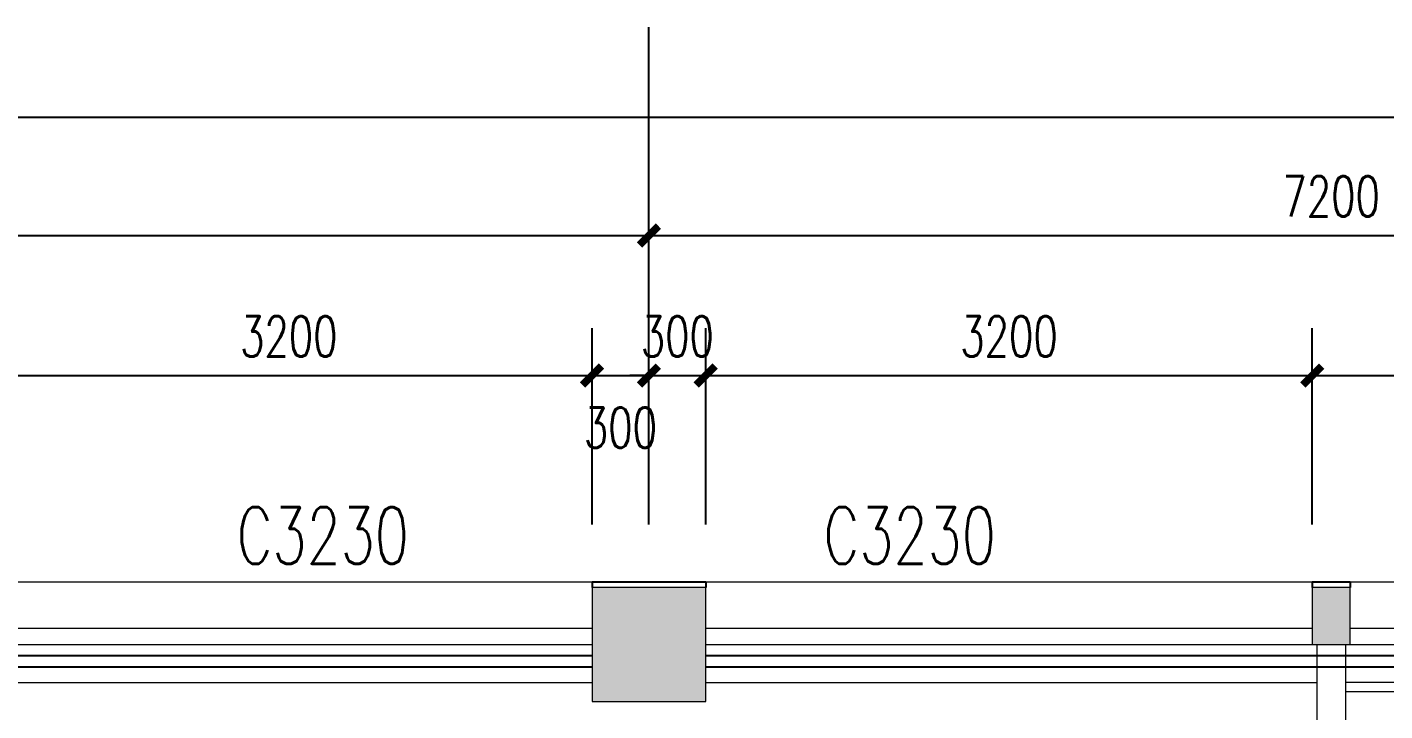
# Model space of a CAD drawing. Header units: millimetres. Extents: x 164760 to 3716174, y -1766400 to 11969.
# Drawn here: x 3495136 to 3502300, y -1698251 to -1694644 of the extents above; entities that cross this region are included whole.
import ezdxf

# ---------------------------------------------------------------- set-up
doc = ezdxf.new("R2010")
doc.units = ezdxf.units.MM
doc.header["$LTSCALE"] = 1000
doc.layers.get('0').update_dxf_attribs({"color": 253, "linetype": 'CONTINUOUS'})
doc.layers.get('Defpoints').update_dxf_attribs({"color": 250, "linetype": 'CONTINUOUS', "lineweight": 0})
for name, color, linetype in [('3', 253, 'CONTINUOUS'), ('AXIS', 253, 'CONTINUOUS'), ('PUB_DIM', 253, 'CONTINUOUS'), ('SURFACE', 253, 'CONTINUOUS'), ('WINDOW_TEXT', 253, 'CONTINUOUS')]:
    doc.layers.add(name, color=color, linetype=linetype)
for name, color, linetype, lineweight in [('COLUMN', 253, 'CONTINUOUS', 0), ('PUB_HATCH', 253, 'CONTINUOUS', 0), ('RC-Modelling【天花造型】', 253, 'CONTINUOUS', 0), ('WALL', 253, 'CONTINUOUS', 0), ('Wall【墙体】', 253, 'CONTINUOUS', 0), ('WINDOW', 253, 'CONTINUOUS', 0)]:
    doc.layers.add(name, color=color, linetype=linetype, lineweight=lineweight)
doc.styles.add('_TCH_DIM_T3', font='SIMPLEX', dxfattribs={"width": 0.705882, "bigfont": 'GBCBIG'})
doc.styles.add('_TCH_WINDOW', font='SIMPLEX', dxfattribs={"bigfont": 'GBCBIG'})
doc.dimstyles.new('_TCH_ARCH&&100', dxfattribs={"dimtxt": 212.5, "dimasz": 100, "dimexe": 250, "dimexo": 300, "dimgap": 100, "dimtad": 1, "dimdec": 0, "dimzin": 0, "dimdsep": 46, "dimtxsty": '_TCH_DIM_T3', "dimblk": 'ARCHTICK', "dimcen": 0.09, "dimclrt": 7, "dimazin": 2, "dimtfac": 1, "dimtdec": 0, "dimtix": 1, "dimtmove": 2, "dimatfit": 3, "dimtolj": 1, "dimtzin": 0, "dimarcsym": 0})

# ---------------------------------------------------------------- blocks, each defined once
blk = doc.blocks.new('_ArchTick')
at = {"color": 2, "linetype": 'ByBlock', "const_width": 0.4}
blk.add_lwpolyline([(-0.5, -0.5), (0.5, 0.5)], dxfattribs=at)
blk = doc.blocks.new('*D477')
at = {"layer": 'Defpoints', "color": 0, "transparency": 16777216}
for p in [(3498116.8, -1696481.7), (3494916.8, -1697566.7), (3498116.8, -1697566.7)]:
    blk.add_point(p, dxfattribs=at)
at = {"layer": 'PUB_DIM', "color": 0, "lineweight": -2, "transparency": 16777216}
for p, q in [((3494916.8, -1697266.7), (3494916.8, -1696231.7)), ((3498116.8, -1697266.7), (3498116.8, -1696231.7)), ((3494916.8, -1696481.7), (3498116.8, -1696481.7))]:
    blk.add_line(p, q, dxfattribs=at)
at = {"layer": 'PUB_DIM', "color": 0, "lineweight": -2, "transparency": 16777216, "xscale": 100, "yscale": 100, "zscale": 100, "rotation": 180}
blk.add_blockref('_ArchTick', (3494916.8, -1696481.7), dxfattribs=at)
at = {"layer": 'PUB_DIM', "color": 0, "lineweight": -2, "transparency": 16777216, "xscale": 100, "yscale": 100, "zscale": 100}
blk.add_blockref('_ArchTick', (3498116.8, -1696481.7), dxfattribs=at)
at = {"layer": 'PUB_DIM', "color": 7, "transparency": 16777216, "insert": (3496516.8, -1696275.4), "char_height": 212.5, "attachment_point": 5, "style": '_TCH_DIM_T3'}
blk.add_mtext('\\A1;3200', dxfattribs=at)
blk = doc.blocks.new('*D478')
at = {"layer": 'Defpoints', "color": 0, "transparency": 16777216}
for p in [(3498416.8, -1696481.7), (3498116.8, -1697566.7), (3498416.8, -1697566.7)]:
    blk.add_point(p, dxfattribs=at)
at = {"layer": 'PUB_DIM', "color": 0, "lineweight": -2, "transparency": 16777216}
for p, q in [((3498116.8, -1697266.7), (3498116.8, -1696231.7)), ((3498416.8, -1697266.7), (3498416.8, -1696231.7)), ((3498116.8, -1696481.7), (3498416.8, -1696481.7))]:
    blk.add_line(p, q, dxfattribs=at)
at = {"layer": 'PUB_DIM', "color": 0, "lineweight": -2, "transparency": 16777216, "xscale": 100, "yscale": 100, "zscale": 100, "rotation": 180}
blk.add_blockref('_ArchTick', (3498116.8, -1696481.7), dxfattribs=at)
at = {"layer": 'PUB_DIM', "color": 0, "lineweight": -2, "transparency": 16777216, "xscale": 100, "yscale": 100, "zscale": 100}
blk.add_blockref('_ArchTick', (3498416.8, -1696481.7), dxfattribs=at)
at = {"layer": 'PUB_DIM', "color": 7, "transparency": 16777216, "insert": (3498266.8, -1696756.7), "char_height": 212.5, "attachment_point": 5, "style": '_TCH_DIM_T3'}
blk.add_mtext('\\A1;300', dxfattribs=at)
blk = doc.blocks.new('*D479')
at = {"layer": 'Defpoints', "color": 0, "transparency": 16777216}
for p in [(3498716.8, -1696481.7), (3498416.8, -1697566.7), (3498716.8, -1697566.7)]:
    blk.add_point(p, dxfattribs=at)
at = {"layer": 'PUB_DIM', "color": 0, "lineweight": -2, "transparency": 16777216}
for p, q in [((3498416.8, -1697266.7), (3498416.8, -1696231.7)), ((3498716.8, -1697266.7), (3498716.8, -1696231.7)), ((3498416.8, -1696481.7), (3498316.8, -1696481.7)), ((3498416.8, -1696481.7), (3498716.8, -1696481.7)), ((3498716.8, -1696481.7), (3498816.8, -1696481.7))]:
    blk.add_line(p, q, dxfattribs=at)
at = {"layer": 'PUB_DIM', "color": 0, "lineweight": -2, "transparency": 16777216, "xscale": 100, "yscale": 100, "zscale": 100}
blk.add_blockref('_ArchTick', (3498416.8, -1696481.7), dxfattribs=at)
at = {"layer": 'PUB_DIM', "color": 0, "lineweight": -2, "transparency": 16777216, "xscale": 100, "yscale": 100, "zscale": 100, "rotation": 180}
blk.add_blockref('_ArchTick', (3498716.8, -1696481.7), dxfattribs=at)
at = {"layer": 'PUB_DIM', "color": 7, "transparency": 16777216, "insert": (3498566.8, -1696275.4), "char_height": 212.5, "attachment_point": 5, "style": '_TCH_DIM_T3'}
blk.add_mtext('\\A1;300', dxfattribs=at)
blk = doc.blocks.new('*D480')
at = {"layer": 'Defpoints', "color": 0, "transparency": 16777216}
for p in [(3501916.8, -1696481.7), (3498716.8, -1697566.7), (3501916.8, -1697566.7)]:
    blk.add_point(p, dxfattribs=at)
at = {"layer": 'PUB_DIM', "color": 0, "lineweight": -2, "transparency": 16777216}
for p, q in [((3498716.8, -1697266.7), (3498716.8, -1696231.7)), ((3501916.8, -1697266.7), (3501916.8, -1696231.7)), ((3498716.8, -1696481.7), (3501916.8, -1696481.7))]:
    blk.add_line(p, q, dxfattribs=at)
at = {"layer": 'PUB_DIM', "color": 0, "lineweight": -2, "transparency": 16777216, "xscale": 100, "yscale": 100, "zscale": 100, "rotation": 180}
blk.add_blockref('_ArchTick', (3498716.8, -1696481.7), dxfattribs=at)
at = {"layer": 'PUB_DIM', "color": 0, "lineweight": -2, "transparency": 16777216, "xscale": 100, "yscale": 100, "zscale": 100}
blk.add_blockref('_ArchTick', (3501916.8, -1696481.7), dxfattribs=at)
at = {"layer": 'PUB_DIM', "color": 7, "transparency": 16777216, "insert": (3500316.8, -1696275.4), "char_height": 212.5, "attachment_point": 5, "style": '_TCH_DIM_T3'}
blk.add_mtext('\\A1;3200', dxfattribs=at)
blk = doc.blocks.new('*D481')
at = {"layer": 'Defpoints', "color": 0, "transparency": 16777216}
for p in [(3505616.8, -1696481.7), (3501916.8, -1697566.7), (3505616.8, -1697566.7)]:
    blk.add_point(p, dxfattribs=at)
at = {"layer": 'PUB_DIM', "color": 0, "lineweight": -2, "transparency": 16777216}
for p, q in [((3501916.8, -1697266.7), (3501916.8, -1696231.7)), ((3505616.8, -1697266.7), (3505616.8, -1696231.7)), ((3501916.8, -1696481.7), (3505616.8, -1696481.7))]:
    blk.add_line(p, q, dxfattribs=at)
at = {"layer": 'PUB_DIM', "color": 0, "lineweight": -2, "transparency": 16777216, "xscale": 100, "yscale": 100, "zscale": 100, "rotation": 180}
blk.add_blockref('_ArchTick', (3501916.8, -1696481.7), dxfattribs=at)
at = {"layer": 'PUB_DIM', "color": 0, "lineweight": -2, "transparency": 16777216, "xscale": 100, "yscale": 100, "zscale": 100}
blk.add_blockref('_ArchTick', (3505616.8, -1696481.7), dxfattribs=at)
at = {"layer": 'PUB_DIM', "color": 7, "transparency": 16777216, "insert": (3503766.8, -1696275.4), "char_height": 212.5, "attachment_point": 5, "style": '_TCH_DIM_T3'}
blk.add_mtext('\\A1;3700', dxfattribs=at)
blk = doc.blocks.new('*D516')
at = {"layer": 'AXIS', "color": 0, "lineweight": -2, "transparency": 16777216}
for p, q in [((3498416.8, -1696598.2), (3498416.8, -1695492.8)), ((3505616.8, -1696598.2), (3505616.8, -1695492.8)), ((3498416.8, -1695742.8), (3505616.8, -1695742.8))]:
    blk.add_line(p, q, dxfattribs=at)
at = {"layer": 'Defpoints', "color": 0, "transparency": 16777216}
for p in [(3505616.8, -1695742.8), (3498416.8, -1696898.2), (3505616.8, -1696898.2)]:
    blk.add_point(p, dxfattribs=at)
at = {"layer": 'AXIS', "color": 0, "lineweight": -2, "transparency": 16777216, "xscale": 100, "yscale": 100, "zscale": 100, "rotation": 180}
blk.add_blockref('_ArchTick', (3498416.8, -1695742.8), dxfattribs=at)
at = {"layer": 'AXIS', "color": 0, "lineweight": -2, "transparency": 16777216, "xscale": 100, "yscale": 100, "zscale": 100}
blk.add_blockref('_ArchTick', (3505616.8, -1695742.8), dxfattribs=at)
at = {"layer": 'AXIS', "color": 7, "transparency": 16777216, "insert": (3502016.8, -1695536.6), "char_height": 212.5, "attachment_point": 5, "style": '_TCH_DIM_T3'}
blk.add_mtext('\\A1;7200', dxfattribs=at)
blk = doc.blocks.new('*D517')
at = {"layer": 'AXIS', "color": 0, "lineweight": -2, "transparency": 16777216}
for p, q in [((3491216.8, -1696598.2), (3491216.8, -1695492.8)), ((3498416.8, -1696598.2), (3498416.8, -1695492.8)), ((3491216.8, -1695742.8), (3498416.8, -1695742.8))]:
    blk.add_line(p, q, dxfattribs=at)
at = {"layer": 'Defpoints', "color": 0, "transparency": 16777216}
for p in [(3498416.8, -1695742.8), (3491216.8, -1696898.2), (3498416.8, -1696898.2)]:
    blk.add_point(p, dxfattribs=at)
at = {"layer": 'AXIS', "color": 0, "lineweight": -2, "transparency": 16777216, "xscale": 100, "yscale": 100, "zscale": 100, "rotation": 180}
blk.add_blockref('_ArchTick', (3491216.8, -1695742.8), dxfattribs=at)
at = {"layer": 'AXIS', "color": 0, "lineweight": -2, "transparency": 16777216, "xscale": 100, "yscale": 100, "zscale": 100}
blk.add_blockref('_ArchTick', (3498416.8, -1695742.8), dxfattribs=at)
at = {"layer": 'AXIS', "color": 7, "transparency": 16777216, "insert": (3494816.8, -1695536.6), "char_height": 212.5, "attachment_point": 5, "style": '_TCH_DIM_T3'}
blk.add_mtext('\\A1;7200', dxfattribs=at)
blk = doc.blocks.new('*D590')
at = {"layer": 'AXIS', "color": 0, "lineweight": -2, "transparency": 16777216}
for p, q in [((3483716.8, -1696637.6), (3483716.8, -1694867.8)), ((3577916.8, -1696637.6), (3577916.8, -1694867.8)), ((3483716.8, -1695117.8), (3577916.8, -1695117.8))]:
    blk.add_line(p, q, dxfattribs=at)
at = {"layer": 'Defpoints', "color": 0, "transparency": 16777216}
for p in [(3577916.8, -1695117.8), (3483716.8, -1696937.6), (3577916.8, -1696937.6)]:
    blk.add_point(p, dxfattribs=at)
at = {"layer": 'AXIS', "color": 0, "lineweight": -2, "transparency": 16777216, "xscale": 100, "yscale": 100, "zscale": 100, "rotation": 180}
blk.add_blockref('_ArchTick', (3483716.8, -1695117.8), dxfattribs=at)
at = {"layer": 'AXIS', "color": 0, "lineweight": -2, "transparency": 16777216, "xscale": 100, "yscale": 100, "zscale": 100}
blk.add_blockref('_ArchTick', (3577916.8, -1695117.8), dxfattribs=at)
at = {"layer": 'AXIS', "color": 7, "transparency": 16777216, "insert": (3530816.8, -1694911.5), "char_height": 212.5, "attachment_point": 5, "style": '_TCH_DIM_T3'}
blk.add_mtext('\\A1;94200', dxfattribs=at)
blk = doc.blocks.new('$WINLIB2D$00000004')
for p, q in [((-0.5, 0.5), (0.5, 0.5)), ((-0.5, 0.5), (-0.5, -0.5)), ((0.5, -0.5), (0.5, 0.5)), ((-0.5, 0.2406), (0.5, 0.2406)), ((-0.5, -0.5), (0.5, -0.5))]:
    blk.add_line(p, q)

msp = doc.modelspace()

# ---------------------------------------------------------------- hatches: boundary and pattern name
at = {"layer": 'PUB_HATCH'}
for points in [[(3498116.8, -1698200.6), (3498716.8, -1698200.6), (3498716.8, -1697600.6), (3498116.8, -1697600.6)], [(3501916.8, -1697900.6), (3502116.8, -1697900.6), (3502116.8, -1697600.6), (3501916.8, -1697600.6)]]:
    msp.add_hatch(color=256, dxfattribs=at).paths.add_polyline_path(points)

# ---------------------------------------------------------------- linework, layer by layer
at = {"layer": '3'}
for p, q in [((3498116.8, -1697960.6), (3491516.8, -1697960.6)), ((3505316.8, -1697960.6), (3498716.8, -1697960.6)), ((3498116.8, -1698020.6), (3491516.8, -1698020.6)), ((3505316.8, -1698020.6), (3498716.8, -1698020.6))]:
    msp.add_line(p, q, dxfattribs=at)
at = {"layer": 'AXIS'}
msp.add_line((3498416.8, -1696240.8), (3498416.8, -1694643.6), dxfattribs=at)
at = {"layer": 'COLUMN'}
for p, q in [((3498716.8, -1697600.6), (3498116.8, -1697600.6)), ((3498116.8, -1697900.6), (3498116.8, -1698200.6)), ((3498716.8, -1698200.6), (3498716.8, -1697900.6)), ((3498116.8, -1698200.6), (3498716.8, -1698200.6))]:
    msp.add_line(p, q, dxfattribs=at)
at = {"layer": 'RC-Modelling【天花造型】'}
for p, q in [((3491516.8, -1698100.6), (3498116.8, -1698100.6)), ((3498716.8, -1698100.6), (3501941.8, -1698100.6)), ((3505316.8, -1698100.6), (3502091.8, -1698100.6)), ((3505316.8, -1698150.6), (3502091.8, -1698150.6))]:
    msp.add_line(p, q, dxfattribs=at)
at = {"layer": 'SURFACE'}
for p, q in [((3498116.8, -1697570.6), (3498116.8, -1697600.6)), ((3498116.8, -1697570.6), (3498416.8, -1697570.6)), ((3498416.8, -1697570.6), (3498716.8, -1697570.6)), ((3498716.8, -1697570.6), (3498716.8, -1697600.6)), ((3501916.8, -1697570.6), (3501916.8, -1697600.6)), ((3501916.8, -1697570.6), (3502116.8, -1697570.6)), ((3502116.8, -1697570.6), (3502116.8, -1697600.6))]:
    msp.add_line(p, q, dxfattribs=at)
at = {"layer": 'WALL'}
for p, q in [((3502116.8, -1697600.6), (3501916.8, -1697600.6)), ((3501916.8, -1697600.6), (3501916.8, -1697900.6)), ((3502116.8, -1697900.6), (3502116.8, -1697600.6)), ((3501916.8, -1697900.6), (3502116.8, -1697900.6))]:
    msp.add_line(p, q, dxfattribs=at)
at = {"layer": 'Wall【墙体】', "color": 6}
for p, q in [((3501941.8, -1697900.6), (3501941.8, -1704050.6)), ((3502091.8, -1697900.6), (3502091.8, -1704200.6))]:
    msp.add_line(p, q, dxfattribs=at)

# ---------------------------------------------------------------- block references
at = {"layer": 'WINDOW'}
ref = msp.add_blockref('$WINLIB2D$00000004', (3496516.8, -1697735.6), dxfattribs=dict(at, xscale=3200, yscale=-330, zscale=3200))
ref.add_attrib('A', 'C3230', (3496241.7, -1697474.3), dxfattribs={"layer": 'WINDOW_TEXT', "height": 297.5, "style": '_TCH_WINDOW', "width": 0.705882})
ref = msp.add_blockref('$WINLIB2D$00000004', (3500316.8, -1697735.6), dxfattribs=dict(at, xscale=3200, yscale=-330, zscale=3200))
ref.add_attrib('A', 'C3230', (3499338.4, -1697474.3), dxfattribs={"layer": 'WINDOW_TEXT', "height": 297.5, "style": '_TCH_WINDOW', "width": 0.705882})
ref = msp.add_blockref('$WINLIB2D$00000004', (3503716.8, -1697735.6), dxfattribs=dict(at, xscale=3200, yscale=-330, zscale=3200))
ref.add_attrib('A', 'C3230', (3503441.7, -1697474.3), dxfattribs={"layer": 'WINDOW_TEXT', "height": 297.5, "style": '_TCH_WINDOW', "width": 0.705882})

# ---------------------------------------------------------------- dimensions: what is measured, and where the dimension line sits
at = {"layer": 'AXIS'}
for p1, p2, distance, picture, middle in [((3483716.8, -1696937.6), (3577916.8, -1696937.6), 1819.8, '*D590', (3530816.8, -1694911.5)), ((3491216.8, -1696898.2), (3498416.8, -1696898.2), 1155.3, '*D517', (3494816.8, -1695536.6)), ((3498416.8, -1696898.2), (3505616.8, -1696898.2), 1155.3, '*D516', (3502016.8, -1695536.6))]:
    dim = msp.add_aligned_dim(p1=p1, p2=p2, distance=distance, dimstyle='_TCH_ARCH&&100', dxfattribs=at)
    dim.commit()
    dim.dimension.update_dxf_attribs({"geometry": picture, "text_midpoint": middle})
at = {"layer": 'PUB_DIM'}
for p1, p2, picture, middle in [((3494916.8, -1697566.7), (3498116.8, -1697566.7), '*D477', (3496516.8, -1696275.4)), ((3498416.8, -1697566.7), (3498716.8, -1697566.7), '*D479', (3498566.8, -1696275.4)), ((3498716.8, -1697566.7), (3501916.8, -1697566.7), '*D480', (3500316.8, -1696275.4)), ((3501916.8, -1697566.7), (3505616.8, -1697566.7), '*D481', (3503766.8, -1696275.4))]:
    dim = msp.add_aligned_dim(p1=p1, p2=p2, distance=1085, dimstyle='_TCH_ARCH&&100', dxfattribs=at)
    dim.commit()
    dim.dimension.update_dxf_attribs({"geometry": picture, "text_midpoint": middle})
dim = msp.add_linear_dim(base=(3498416.8, -1696481.7), p1=(3498116.8, -1697566.7), p2=(3498416.8, -1697566.7), angle=0, dimstyle='_TCH_ARCH&&100', dxfattribs=at)
dim.commit()
dim.dimension.update_dxf_attribs({"geometry": '*D478', "text_midpoint": (3498266.8, -1696756.7), "dimtype": 129})

doc.saveas('drawing.dxf')
